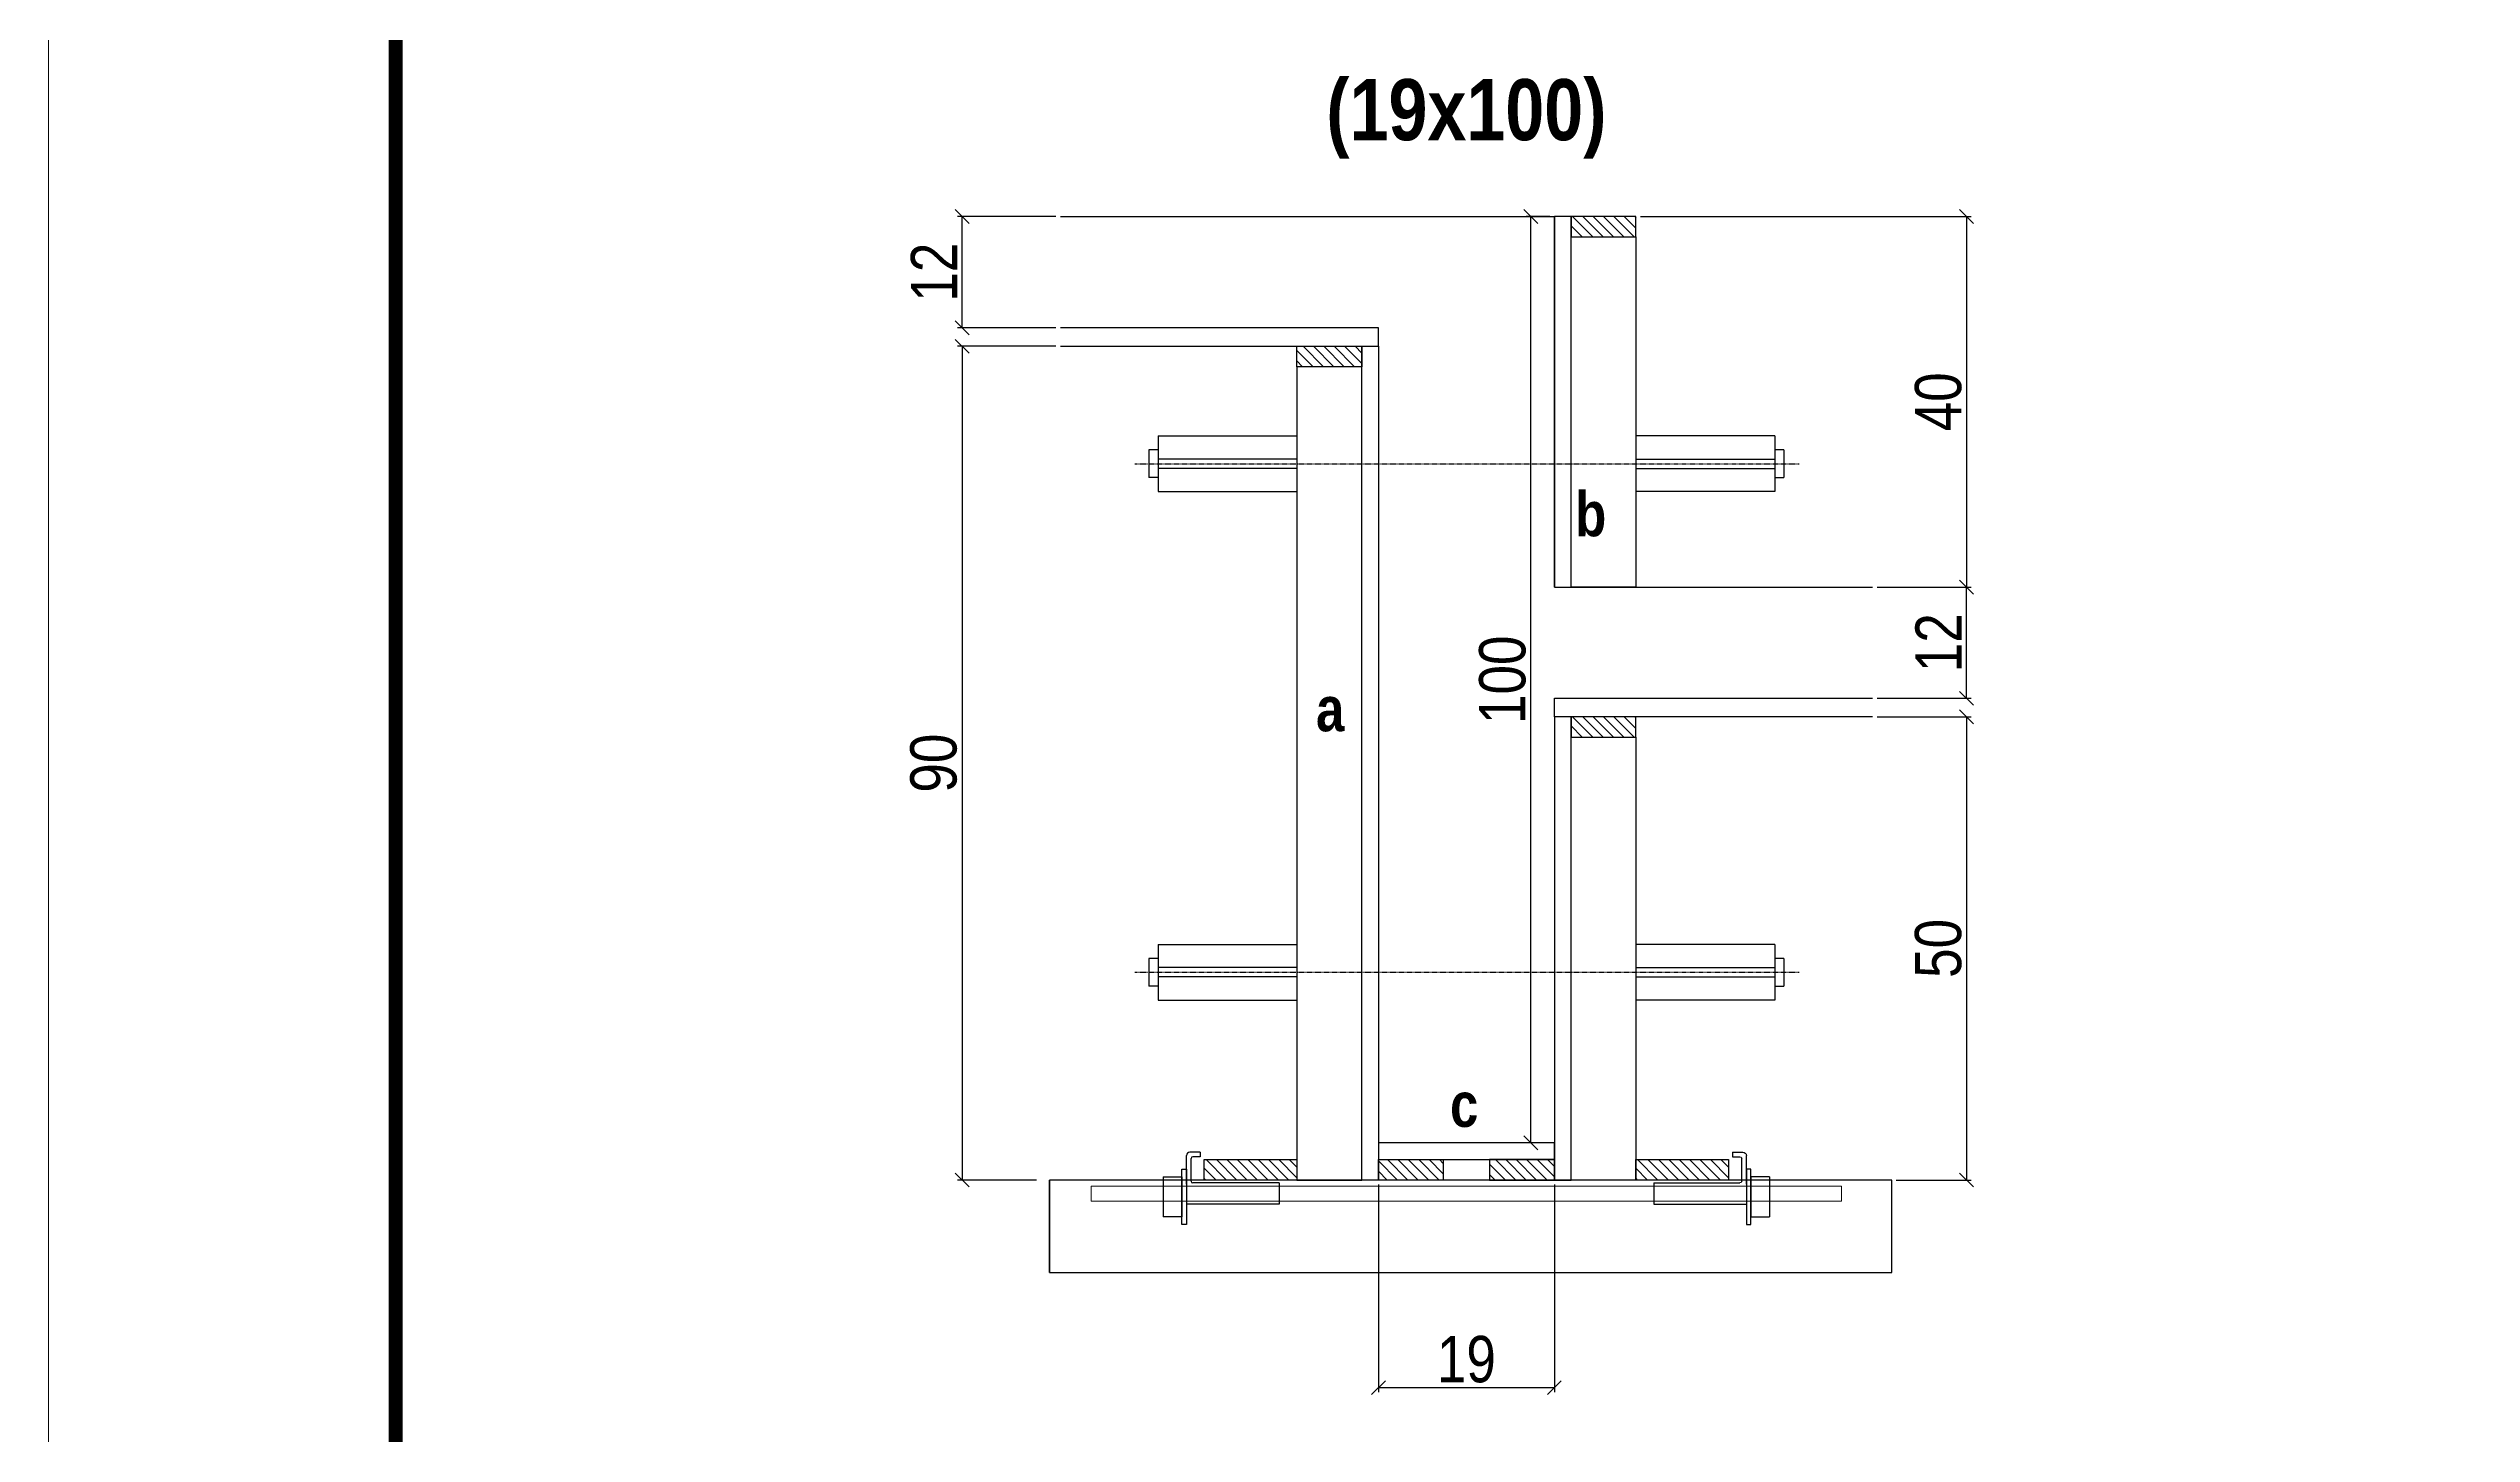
# Model space of a CAD drawing. Extents: x 2603 to 22413, y 1253 to 30260.
# Drawn here: x 4201 to 4725, y 26981 to 27280 of the extents above; entities that cross this region are included whole.
import ezdxf

# ---------------------------------------------------------------- set-up
doc = ezdxf.new("R2010")
doc.units = 0
doc.linetypes.add('DASHED', pattern=[0.75, 0.5, -0.25])
doc.linetypes.add('HIDDEN', pattern=[0.375, 0.25, -0.125])
for name, color, linetype in [('barrote', 251, 'Continuous'), ('COTA', 241, 'Continuous'), ('detalhes', 4, 'Continuous'), ('NOMENCLATURA', 7, 'Continuous'), ('Painéis', 200, 'Continuous'), ('presilha', 1, 'Continuous'), ('SARR_2.2x10', 60, 'Continuous'), ('SARR_2.2x7', 40, 'Continuous'), ('SARR_3.5x7', 81, 'Continuous'), ('TENSOR', 3, 'Continuous')]:
    doc.layers.add(name, color=color, linetype=linetype)
for name, color, linetype, lineweight in [('CONCRETO', 251, 'Continuous', 25), ('Folhas', 255, 'Continuous', 9), ('SARRAFO DE PRESSAO', 251, 'DASHED', 9), ('SCO-___-LAJ', 2, 'Continuous', 0)]:
    doc.layers.add(name, color=color, linetype=linetype, lineweight=lineweight)
doc.styles.add('COTA TECNICA 2X', font='techl___.ttf', dxfattribs={"height": 10})
doc.styles.add('TECNICA', font='techb___.ttf', dxfattribs={"height": 10})
doc.dimstyles.new('SECAO', dxfattribs={"dimscale": 0.333333, "dimtxt": 5, "dimasz": 9, "dimexe": 3, "dimexo": 3, "dimgap": 3, "dimtad": 1, "dimdec": 1, "dimlfac": 0.5, "dimzin": 12, "dimdsep": 46, "dimtxsty": 'COTA TECNICA 2X', "dimblk1": 'OBLIQUE', "dimblk2": 'OBLIQUE', "dimsah": 1, "dimcen": 0.9, "dimclrd": 4, "dimclre": 4, "dimclrt": 240, "dimadec": 1, "dimazin": 3, "dimtfac": 1, "dimtdec": 1, "dimtmove": 0, "dimatfit": 3, "dimfxl": 1, "dimtolj": 1, "dimtzin": 12, "dimarcsym": 0})

# ---------------------------------------------------------------- blocks, each defined once
blk = doc.blocks.new('9999999999')
at = {"layer": 'Folhas'}
blk.add_lwpolyline([(98138.98, 34190.21), (99623.98, 34190.21), (99623.98, 35240.21), (98138.98, 35240.21)], close=True, dxfattribs=at)
at = {"layer": 'Folhas', "color": 30, "const_width": 3}
blk.add_lwpolyline([(98213.98, 34230.21), (99583.98, 34230.21), (99583.98, 35200.21), (98213.98, 35200.21)], close=True, dxfattribs=at)
blk = doc.blocks.new('PRESILHA METÁLICA 1')
at = {"layer": 'presilha'}
for p, q in [((7.5, 10.64), (7.5, 19.86)), ((12, 21), (8.64, 21)), ((9, 11.57), (9, 18.93)), ((12, 19.5), (9.57, 19.5)), ((12, 21), (12, 19.5)), ((0, 13), (6, 13)), ((0, 13), (0, 0)), ((6, 15.5), (7.5, 15.5)), ((6, -2.5), (6, 15.5)), ((6, 13), (6, 0)), ((7.5, 15.5), (7.5, -2.5)), ((37.5, 11), (9.57, 11)), ((37.5, 11), (37.5, 4.1)), ((6, 0), (0, 0)), ((37.5, 4.1), (7.5, 4.1)), ((7.5, -2.5), (6, -2.5))]:
    blk.add_line(p, q, dxfattribs=at)
for centre, radius, start, end in [((8.64, 19.86), 1.14, 90, 180), ((9.57, 18.93), 0.57, 90, 180), ((9.57, 11.57), 0.57, 180, 270)]:
    blk.add_arc(centre, radius, start, end, dxfattribs=at)
blk = doc.blocks.new('_Oblique')
at = {"color": 0, "linetype": 'ByBlock', "lineweight": -2}
blk.add_line((-0.5, -0.5), (0.5, 0.5), dxfattribs=at)
blk = doc.blocks.new('*D603')
at = {"layer": 'COTA', "color": 4, "lineweight": -2, "transparency": 16777216}
for p, q in [((4596.42, 27135.89), (4616.76, 27135.89)), ((4615.76, 27135.89), (4615.76, 27035.89)), ((4600.53, 27035.89), (4616.76, 27035.89))]:
    blk.add_line(p, q, dxfattribs=at)
at = {"layer": 'Defpoints', "color": 0, "transparency": 16777216}
for p in [(4595.42, 27135.89), (4599.53, 27035.89), (4615.76, 27035.89)]:
    blk.add_point(p, dxfattribs=at)
at = {"layer": 'COTA', "color": 4, "lineweight": -2, "transparency": 16777216, "xscale": 3, "yscale": 3, "zscale": 3}
for p, rotation in [((4615.76, 27135.89), 90), ((4615.76, 27035.89), 270)]:
    blk.add_blockref('_Oblique', p, dxfattribs=dict(at, rotation=rotation))
at = {"layer": 'COTA', "color": 240, "transparency": 16777216, "insert": (4609.66, 27085.89), "char_height": 10, "attachment_point": 5, "rotation": 90, "style": 'COTA TECNICA 2X'}
blk.add_mtext('\\A1;50', dxfattribs=at)
blk = doc.blocks.new('*D604')
at = {"layer": 'COTA', "color": 4, "lineweight": -2, "transparency": 16777216}
for p, q in [((4596.42, 27163.89), (4616.76, 27163.89)), ((4615.76, 27139.89), (4615.76, 27163.89)), ((4596.42, 27139.89), (4616.76, 27139.89))]:
    blk.add_line(p, q, dxfattribs=at)
at = {"layer": 'Defpoints', "color": 0, "transparency": 16777216}
for p in [(4595.42, 27163.89), (4615.76, 27163.89), (4595.42, 27139.89)]:
    blk.add_point(p, dxfattribs=at)
at = {"layer": 'COTA', "color": 4, "lineweight": -2, "transparency": 16777216, "xscale": 3, "yscale": 3, "zscale": 3}
for p, rotation in [((4615.76, 27163.89), 90), ((4615.76, 27139.89), 270)]:
    blk.add_blockref('_Oblique', p, dxfattribs=dict(at, rotation=rotation))
at = {"layer": 'COTA', "color": 240, "transparency": 16777216, "insert": (4609.71, 27151.89), "char_height": 10, "attachment_point": 5, "rotation": 90, "style": 'COTA TECNICA 2X'}
blk.add_mtext('\\A1;12', dxfattribs=at)
blk = doc.blocks.new('*D605')
at = {"layer": 'COTA', "color": 4, "lineweight": -2, "transparency": 16777216}
for p, q in [((4419.02, 27215.89), (4397.8, 27215.89)), ((4398.8, 27215.89), (4398.8, 27035.89)), ((4414.9, 27035.89), (4397.8, 27035.89))]:
    blk.add_line(p, q, dxfattribs=at)
at = {"layer": 'Defpoints', "color": 0, "transparency": 16777216}
for p in [(4420.02, 27215.89), (4398.8, 27035.89), (4415.9, 27035.89)]:
    blk.add_point(p, dxfattribs=at)
at = {"layer": 'COTA', "color": 4, "lineweight": -2, "transparency": 16777216, "xscale": 3, "yscale": 3, "zscale": 3}
for p, rotation in [((4398.8, 27215.89), 90), ((4398.8, 27035.89), 270)]:
    blk.add_blockref('_Oblique', p, dxfattribs=dict(at, rotation=rotation))
at = {"layer": 'COTA', "color": 240, "transparency": 16777216, "insert": (4392.67, 27125.89), "char_height": 10, "attachment_point": 5, "rotation": 90, "style": 'COTA TECNICA 2X'}
blk.add_mtext('\\A1;90', dxfattribs=at)
blk = doc.blocks.new('*D3034')
at = {"layer": 'COTA', "color": 4, "lineweight": -2, "transparency": 16777216}
for p, q in [((4525.72, 27243.89), (4520.64, 27243.89)), ((4521.64, 27043.89), (4521.64, 27243.89)), ((4525.72, 27043.89), (4520.64, 27043.89))]:
    blk.add_line(p, q, dxfattribs=at)
at = {"layer": 'Defpoints', "color": 0, "transparency": 16777216}
for p in [(4521.64, 27243.89), (4526.72, 27243.89), (4526.72, 27043.89)]:
    blk.add_point(p, dxfattribs=at)
at = {"layer": 'COTA', "color": 4, "lineweight": -2, "transparency": 16777216, "xscale": 3, "yscale": 3, "zscale": 3}
for p, rotation in [((4521.64, 27243.89), 90), ((4521.64, 27043.89), 270)]:
    blk.add_blockref('_Oblique', p, dxfattribs=dict(at, rotation=rotation))
at = {"layer": 'COTA', "color": 240, "transparency": 16777216, "insert": (4515.54, 27143.89), "char_height": 10, "attachment_point": 5, "rotation": 90, "style": 'COTA TECNICA 2X'}
blk.add_mtext('\\A1;100', dxfattribs=at)
blk = doc.blocks.new('*D3035')
at = {"layer": 'COTA', "color": 4, "lineweight": -2, "transparency": 16777216}
for p, q in [((4419.02, 27243.89), (4397.8, 27243.89)), ((4398.8, 27219.89), (4398.8, 27243.89)), ((4419.02, 27219.89), (4397.8, 27219.89))]:
    blk.add_line(p, q, dxfattribs=at)
at = {"layer": 'Defpoints', "color": 0, "transparency": 16777216}
for p in [(4398.8, 27243.89), (4420.02, 27243.89), (4420.02, 27219.89)]:
    blk.add_point(p, dxfattribs=at)
at = {"layer": 'COTA', "color": 4, "lineweight": -2, "transparency": 16777216, "xscale": 3, "yscale": 3, "zscale": 3}
for p, rotation in [((4398.8, 27243.89), 90), ((4398.8, 27219.89), 270)]:
    blk.add_blockref('_Oblique', p, dxfattribs=dict(at, rotation=rotation))
at = {"layer": 'COTA', "color": 240, "transparency": 16777216, "insert": (4392.74, 27231.89), "char_height": 10, "attachment_point": 5, "rotation": 90, "style": 'COTA TECNICA 2X'}
blk.add_mtext('\\A1;12', dxfattribs=at)
blk = doc.blocks.new('*D3036')
at = {"layer": 'COTA', "color": 4, "lineweight": -2, "transparency": 16777216}
for p, q in [((4488.72, 27034.89), (4488.72, 26990.06)), ((4526.72, 27034.89), (4526.72, 26990.06)), ((4488.72, 26991.06), (4526.72, 26991.06))]:
    blk.add_line(p, q, dxfattribs=at)
at = {"layer": 'Defpoints', "color": 0, "transparency": 16777216}
for p in [(4488.72, 27035.89), (4526.72, 27035.89), (4526.72, 26991.06)]:
    blk.add_point(p, dxfattribs=at)
at = {"layer": 'COTA', "color": 4, "lineweight": -2, "transparency": 16777216, "xscale": 3, "yscale": 3, "zscale": 3, "rotation": 180}
blk.add_blockref('_Oblique', (4488.72, 26991.06), dxfattribs=at)
at = {"layer": 'COTA', "color": 4, "lineweight": -2, "transparency": 16777216, "xscale": 3, "yscale": 3, "zscale": 3}
blk.add_blockref('_Oblique', (4526.72, 26991.06), dxfattribs=at)
at = {"layer": 'COTA', "color": 240, "transparency": 16777216, "insert": (4507.72, 26997.15), "char_height": 10, "attachment_point": 5, "style": 'COTA TECNICA 2X'}
blk.add_mtext('\\A1;19', dxfattribs=at)
blk = doc.blocks.new('*D3037')
at = {"layer": 'COTA', "color": 4, "lineweight": -2, "transparency": 16777216}
for p, q in [((4545.32, 27243.89), (4616.76, 27243.89)), ((4615.76, 27243.89), (4615.76, 27163.89)), ((4596.42, 27163.89), (4616.76, 27163.89))]:
    blk.add_line(p, q, dxfattribs=at)
at = {"layer": 'Defpoints', "color": 0, "transparency": 16777216}
for p in [(4544.32, 27243.89), (4595.42, 27163.89), (4615.76, 27163.89)]:
    blk.add_point(p, dxfattribs=at)
at = {"layer": 'COTA', "color": 4, "lineweight": -2, "transparency": 16777216, "xscale": 3, "yscale": 3, "zscale": 3}
for p, rotation in [((4615.76, 27243.89), 90), ((4615.76, 27163.89), 270)]:
    blk.add_blockref('_Oblique', p, dxfattribs=dict(at, rotation=rotation))
at = {"layer": 'COTA', "color": 240, "transparency": 16777216, "insert": (4609.66, 27203.89), "char_height": 10, "attachment_point": 5, "rotation": 90, "style": 'COTA TECNICA 2X'}
blk.add_mtext('\\A1;40', dxfattribs=at)

msp = doc.modelspace()

# ---------------------------------------------------------------- hatches: boundary and pattern name
at = {"layer": 'SARR_2.2x10'}
h = msp.add_hatch(dxfattribs=at)
h.set_pattern_fill('ANSI31', color=256, scale=0.5, angle=90)
h.set_pattern_definition([(135, (37644.6566, -96476.2837), (-1.122532015, -1.122532015), [])])
h.paths.add_polyline_path([(4451.12, 27040.29), (4451.12, 27035.89), (4471.12, 27035.89), (4471.12, 27040.29)])
h = msp.add_hatch(dxfattribs=at)
h.set_pattern_fill('ANSI31', color=256, scale=0.5, angle=90)
h.set_pattern_definition([(135, (37737.8566, -96476.2837), (-1.122532015, -1.122532015), [])])
h.paths.add_polyline_path([(4544.32, 27040.29), (4544.32, 27035.89), (4564.32, 27035.89), (4564.32, 27040.29)])
at = {"layer": 'SARR_2.2x7'}
h = msp.add_hatch(dxfattribs=at)
h.set_pattern_fill('ANSI31', color=256, scale=0.5, angle=90)
h.set_pattern_definition([(135, (37658.6566, -96272.6837), (-1.122532015, -1.122532015), [])])
h.paths.add_polyline_path([(4530.32, 27243.89), (4530.32, 27239.49), (4544.32, 27239.49), (4544.32, 27243.89)])
h = msp.add_hatch(dxfattribs=at)
h.set_pattern_fill('ANSI31', color=256, scale=0.5, angle=90)
h.set_pattern_definition([(135, (37638.6566, -96300.6837), (-1.122532015, -1.122532015), [])])
h.paths.add_polyline_path([(4485.12, 27215.89), (4485.12, 27211.49), (4471.12, 27211.49), (4471.12, 27215.89)])
h = msp.add_hatch(dxfattribs=at)
h.set_pattern_fill('ANSI31', color=256, scale=0.5, angle=90)
h.set_pattern_definition([(135, (37658.6566, -96380.6837), (-1.122532015, -1.122532015), [])])
h.paths.add_polyline_path([(4530.32, 27135.89), (4530.32, 27131.49), (4544.32, 27131.49), (4544.32, 27135.89)])
h = msp.add_hatch(dxfattribs=at)
h.set_pattern_fill('ANSI31', color=256, scale=0.5, angle=90)
h.set_pattern_definition([(135, (37724.2566, -96476.2837), (-1.122532015, -1.122532015), [])])
h.paths.add_polyline_path([(4502.72, 27035.89), (4502.72, 27040.29), (4488.72, 27040.29), (4488.72, 27035.89)])
h = msp.add_hatch(dxfattribs=at)
h.set_pattern_fill('ANSI31', color=256, scale=0.5, angle=90)
h.set_pattern_definition([(135, (37662.2566, -96476.2837), (-1.122532015, -1.122532015), [])])
h.paths.add_polyline_path([(4512.72, 27035.89), (4512.72, 27040.29), (4526.72, 27040.29), (4526.72, 27035.89)])

# ---------------------------------------------------------------- linework, layer by layer
at = {"ltscale": 3}
for p, q in [((4439.12, 27193.53), (4439.12, 27187.53)), ((4441.12, 27193.53), (4439.12, 27193.53)), ((4441.12, 27196.53), (4441.12, 27184.53)), ((4441.12, 27196.53), (4471.12, 27196.53)), ((4574.32, 27196.53), (4544.32, 27196.53)), ((4574.32, 27196.53), (4574.32, 27184.53)), ((4576.32, 27193.53), (4574.32, 27193.53)), ((4576.32, 27193.53), (4576.32, 27187.53)), ((4471.12, 27191.53), (4441.12, 27191.53)), ((4471.12, 27189.53), (4441.12, 27189.53)), ((4544.32, 27191.53), (4574.32, 27191.53)), ((4544.32, 27189.53), (4574.32, 27189.53)), ((4441.12, 27187.53), (4439.12, 27187.53)), ((4441.12, 27184.53), (4471.12, 27184.53)), ((4574.32, 27184.53), (4544.32, 27184.53)), ((4574.32, 27187.53), (4576.32, 27187.53)), ((4439.12, 27083.74), (4439.12, 27077.74)), ((4441.12, 27083.74), (4439.12, 27083.74)), ((4441.12, 27086.74), (4441.12, 27074.74)), ((4441.12, 27086.74), (4471.12, 27086.74)), ((4574.32, 27086.74), (4544.32, 27086.74)), ((4574.32, 27086.74), (4574.32, 27074.74)), ((4576.32, 27083.74), (4574.32, 27083.74)), ((4576.32, 27083.74), (4576.32, 27077.74)), ((4471.12, 27081.74), (4441.12, 27081.74)), ((4471.12, 27079.74), (4441.12, 27079.74)), ((4544.32, 27081.74), (4574.32, 27081.74)), ((4544.32, 27079.74), (4574.32, 27079.74)), ((4441.12, 27077.74), (4439.12, 27077.74)), ((4441.12, 27074.74), (4471.12, 27074.74)), ((4574.32, 27074.74), (4544.32, 27074.74)), ((4574.32, 27077.74), (4576.32, 27077.74))]:
    msp.add_line(p, q, dxfattribs=at)
at = {"layer": 'barrote'}
msp.add_lwpolyline([(4417.66, 27015.89), (4599.58, 27015.89), (4599.58, 27035.89), (4417.66, 27035.89)], close=True, dxfattribs=at)
at = {"layer": 'CONCRETO', "linetype": 'Continuous'}
for p, q in [((4420.02, 27243.89), (4526.72, 27243.89)), ((4526.72, 27163.89), (4526.72, 27243.89)), ((4526.72, 27163.89), (4595.42, 27163.89))]:
    msp.add_line(p, q, dxfattribs=at)
at = {"layer": 'detalhes', "color": 250}
msp.add_line((4417.66, 27015.89), (4417.66, 27035.89), dxfattribs=at)
at = {"layer": 'Painéis', "linetype": 'Continuous'}
for points in [[(4530.32, 27163.89), (4530.32, 27243.89), (4526.72, 27243.89), (4526.72, 27163.89)], [(4485.12, 27035.89), (4485.12, 27215.89), (4488.72, 27215.89), (4488.72, 27035.89)], [(4530.32, 27035.89), (4530.32, 27135.89), (4526.72, 27135.89), (4526.72, 27035.89)], [(4526.72, 27043.89), (4488.72, 27043.89), (4488.72, 27040.29), (4526.72, 27040.29)]]:
    msp.add_lwpolyline(points, close=True, dxfattribs=at)
at = {"layer": 'Painéis', "linetype": 'Continuous', "elevation": 0}
for points in [[(4420.02, 27215.89), (4488.72, 27215.89), (4488.72, 27219.89), (4420.02, 27219.89)], [(4595.42, 27135.89), (4526.72, 27135.89), (4526.72, 27139.89), (4595.42, 27139.89)]]:
    msp.add_lwpolyline(points, dxfattribs=at)
at = {"layer": 'SARR_2.2x10'}
for points in [[(4451.12, 27040.29), (4471.12, 27040.29), (4471.12, 27035.89), (4451.12, 27035.89)], [(4544.32, 27040.29), (4564.32, 27040.29), (4564.32, 27035.89), (4544.32, 27035.89)]]:
    msp.add_lwpolyline(points, close=True, dxfattribs=at)
at = {"layer": 'SARR_2.2x7', "elevation": 0}
for points in [[(4544.32, 27243.89), (4530.32, 27243.89), (4530.32, 27239.49), (4544.32, 27239.49)], [(4471.12, 27215.89), (4485.12, 27215.89), (4485.12, 27211.49), (4471.12, 27211.49)]]:
    msp.add_lwpolyline(points, close=True, dxfattribs=at)
at = {"layer": 'SARR_2.2x7'}
for points in [[(4544.32, 27135.89), (4530.32, 27135.89), (4530.32, 27131.49), (4544.32, 27131.49)], [(4488.72, 27040.29), (4502.72, 27040.29), (4502.72, 27035.89), (4488.72, 27035.89)], [(4526.72, 27040.29), (4512.72, 27040.29), (4512.72, 27035.89), (4526.72, 27035.89)]]:
    msp.add_lwpolyline(points, close=True, dxfattribs=at)
at = {"layer": 'SARR_3.5x7'}
for points in [[(4530.32, 27239.49), (4544.32, 27239.49), (4544.32, 27163.89), (4530.32, 27163.89)], [(4485.12, 27211.49), (4471.12, 27211.49), (4471.12, 27035.89), (4485.12, 27035.89)]]:
    msp.add_lwpolyline(points, close=True, dxfattribs=at)
at = {"layer": 'SARR_3.5x7', "elevation": 0}
msp.add_lwpolyline([(4530.32, 27131.49), (4544.32, 27131.49), (4544.32, 27035.89), (4530.32, 27035.89)], close=True, dxfattribs=at)
at = {"layer": 'SCO-___-LAJ', "color": 1}
msp.add_lwpolyline([(4426.67, 27034.55), (4588.77, 27034.55), (4588.77, 27031.35), (4426.67, 27031.35)], close=True, dxfattribs=at)
at = {"layer": 'TENSOR', "linetype": 'HIDDEN', "ltscale": 0.5}
for p, q in [((4436.12, 27190.53), (4579.62, 27190.53)), ((4436.12, 27080.74), (4579.62, 27080.74))]:
    msp.add_line(p, q, dxfattribs=at)

# ---------------------------------------------------------------- block references
at = {"layer": 'presilha', "yscale": 0.6666666666666666, "zscale": 0.6666666666666666}
for p, xscale in [((4442.25, 27027.92), 0.6666666666666666), ((4573.19, 27027.92), -0.6666666666666666)]:
    msp.add_blockref('PRESILHA METÁLICA 1', p, dxfattribs=dict(at, xscale=xscale))
at = {"layer": 'SARRAFO DE PRESSAO', "color": 6, "linetype": 'ByBlock'}
msp.add_blockref('9999999999', (-93937.51, -7668.18), dxfattribs=at)

# ---------------------------------------------------------------- texts
at = {"layer": 'detalhes', "style": 'TECNICA'}
for s, p in [('b', (4531.22, 27174.88)), ('a', (4475.24, 27132.78)), ('c', (4504.18, 27047.36))]:
    msp.add_text(s, height=9.6, dxfattribs=at).set_placement(p)
at = {"layer": 'NOMENCLATURA', "insert": (4507.72, 27295.58), "char_height": 13.2, "attachment_point": 2, "style": 'TECNICA'}
msp.add_mtext_dynamic_manual_height_columns('\\P(19x100)', width=300.2766, gutter_width=1, heights=[0], dxfattribs=at)

# ---------------------------------------------------------------- dimensions: what is measured, and where the dimension line sits
at = {"layer": 'COTA'}
for base, p1, p2, picture, middle in [((4398.8, 27243.89), (4420.02, 27219.89), (4420.02, 27243.89), '*D3035', (4392.74, 27231.89)), ((4521.64, 27243.89), (4526.72, 27043.89), (4526.72, 27243.89), '*D3034', (4515.54, 27143.89)), ((4615.76, 27163.89), (4544.32, 27243.89), (4595.42, 27163.89), '*D3037', (4609.66, 27203.89)), ((4398.8, 27035.89, 0), (4420.02, 27215.89), (4415.9, 27035.89, 0), '*D605', (4392.67, 27125.89, 0)), ((4615.76, 27163.89), (4595.42, 27139.89), (4595.42, 27163.89), '*D604', (4609.71, 27151.89)), ((4615.76, 27035.89, 0), (4595.42, 27135.89), (4599.53, 27035.89, 0), '*D603', (4609.66, 27085.89, 0))]:
    dim = msp.add_linear_dim(base=base, p1=p1, p2=p2, angle=90, dimstyle='SECAO', dxfattribs=at)
    dim.commit()
    dim.dimension.update_dxf_attribs({"geometry": picture, "text_midpoint": middle})
dim = msp.add_linear_dim(base=(4526.72, 26991.06), p1=(4488.72, 27035.89), p2=(4526.72, 27035.89), dimstyle='SECAO', dxfattribs=at)
dim.commit()
dim.dimension.update_dxf_attribs({"geometry": '*D3036', "text_midpoint": (4507.72, 26997.15)})

doc.saveas('drawing.dxf')
